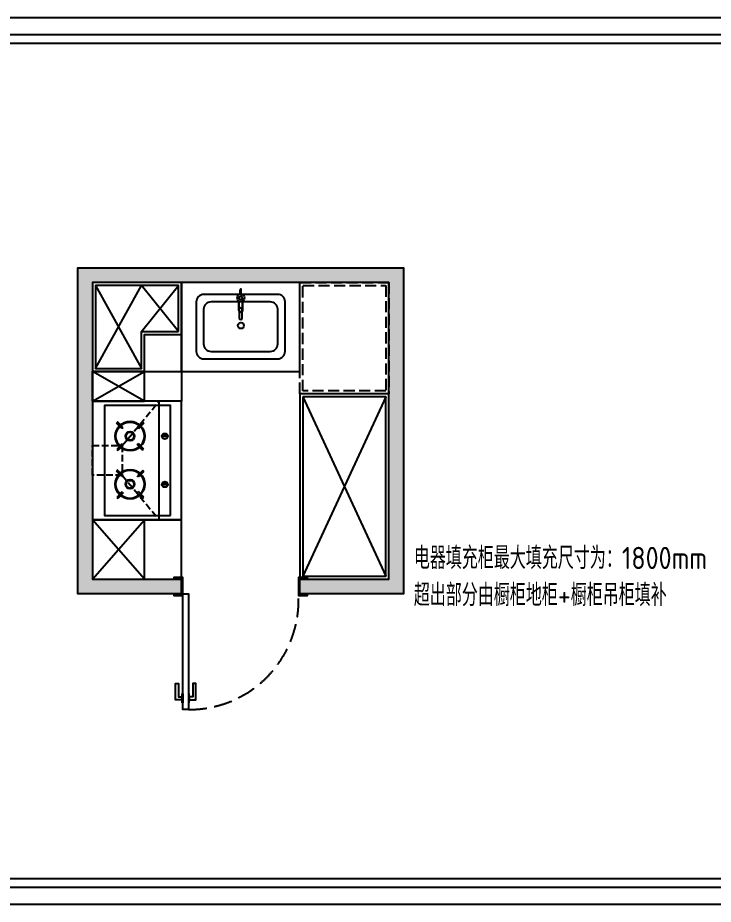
# Model space of a CAD drawing. Extents: x 422240 to 534325, y -8262 to 172635.
# Drawn here: x 464701 to 469395, y 117189 to 123170 of the extents above; entities that cross this region are included whole.
import ezdxf

# ---------------------------------------------------------------- set-up
doc = ezdxf.new("R2010")
doc.units = 0
doc.header["$LTSCALE"] = 1000
doc.header["$MEASUREMENT"] = 0
doc.linetypes.add('DASH', pattern=[0.35, 0.25, -0.1])
doc.layers.add('PM-家具', color=146, linetype='Continuous')
doc.layers.add('WALL', color=255, linetype='Continuous')
doc.styles.get("Standard").update_dxf_attribs({"font": 'gbenor.shx', "bigfont": 'gbcbig.shx'})

# ---------------------------------------------------------------- blocks, each defined once
blk = doc.blocks.new('厨房摆放方案图框')
at = {"color": 251}
for p, q in [((25027, 17757), (372, 17757)), ((372, 493), (25027, 493))]:
    blk.add_line(p, q, dxfattribs=at)
for p, q in [((24853, 17583), (546, 17583)), ((546, 667), (24853, 667))]:
    blk.add_line(p, q)
blk.add_lwpolyline([(-25, 145), (25375, 145), (25375, 18105), (-25, 18105)], close=True)
blk = doc.blocks.new('A$C3DAD4827')
for p, q in [((381.3, 219), (381.3, 249.7)), ((387.3, 219), (387.3, 249.7))]:
    blk.add_line(p, q)
at = {"color": 0, "linetype": 'Continuous'}
blk.add_lwpolyline([(370.4, 217.1), (133.7, 217.1, 0.414214), (83.7, 167.1), (83.7, -167.1, 0.414214), (133.7, -217.1), (633.7, -217.1, 0.414214), (683.7, -167.1), (683.7, 168.1, 0.428159), (633.7, 217.1), (370.4, 217.1)], format="xyb", dxfattribs=at)
blk.add_lwpolyline([(183.7, -167.1), (583.7, -167.1, 0.414214), (633.7, -117.1), (633.7, 117.1, 0.414214), (583.7, 167.1), (183.7, 167.1, 0.414214), (133.7, 117.1), (133.7, -117.1, 0.414214)], format="xyb", close=True)
for points in [[(369.3, 174), (369.3, 112.6, 1), (399.3, 112.6)], [(372.3, 172.1), (372.3, 112.6, 1), (396.3, 112.6)]]:
    blk.add_lwpolyline(points, format="xyb")
at = {"color": 251}
for points in [[(374.3, 105.9), (374.3, 130.5)], [(394.3, 105.9), (394.3, 130.5)], [(394.3, 57.7), (394.3, 101.4)]]:
    blk.add_lwpolyline(points, dxfattribs=at)
for points in [[(396.3, 112.6), (396.3, 172.1)], [(399.3, 112.6), (399.3, 174)]]:
    blk.add_lwpolyline(points)
blk.add_lwpolyline([(374.3, 101.4), (374.3, 57.7, 1), (394.3, 57.7)], format="xyb", dxfattribs=at)
blk.add_circle((384.3, 194), 25)
for centre, radius in [((384.3, 194), 11.3), ((384.9, 7.5), 20.6)]:
    blk.add_circle(centre, radius, dxfattribs=at)
for centre, radius, start, end in [((384.3, 249.7), 3, 360, 180), ((384.3, 231), 3, 180, 360), ((384.3, 137.1), 12, 180, 360)]:
    blk.add_arc(centre, radius, start, end)
blk = doc.blocks.new('水盆')
at = {"layer": 'PM-家具'}
blk.add_lwpolyline([(16316.5, -54543.5), (17116.5, -54543.5), (17116.5, -53943.5), (16316.5, -53943.5)], close=True, dxfattribs=at)
blk.add_blockref('A$C3DAD4827', (16332.8, -54240.6), dxfattribs=at)
blk = doc.blocks.new('A$C1F4B1202')
at = {"color": 251}
for p, q in [((-212.3, 327.6), (-249.5, 363.3)), ((-109.1, 328.1), (-71.8, 363.9)), ((112.3, 327.6), (75.1, 363.3)), ((215.5, 328.1), (252.7, 363.9)), ((-219, 320.2), (-256.4, 356.1)), ((-102.2, 320.8), (-64.9, 356.7)), ((105.5, 320.2), (68.1, 356.1)), ((222.3, 320.8), (259.6, 356.7)), ((-254.5, 188.3), (-217.3, 224.1)), ((-247.6, 181.1), (-210.2, 217)), ((-73.8, 180.5), (-111.1, 216.5)), ((-66.8, 187.7), (-104, 223.5)), ((70, 188.3), (107.3, 224.1)), ((77, 181.1), (114.3, 217)), ((250.8, 180.5), (213.4, 216.5)), ((257.7, 187.7), (220.5, 223.5)), ((371.9, 78.3), (-371.9, 78.3)), ((-163.2, 18.7), (-163.2, 58.2)), ((-158.2, 18.8), (-158.2, 58.1)), ((161.3, 18.7), (161.3, 58.2)), ((166.3, 18.8), (166.3, 58.1))]:
    blk.add_line(p, q, dxfattribs=at)
at = {"color": 0, "linetype": 'Continuous'}
blk.add_lwpolyline([(-371.9, 0), (371.9, 0), (371.9, 446.5), (-371.9, 446.5)], close=True, dxfattribs=at)
at = {"color": 251}
for centre, radius in [((-160.4, 273.2), 100), ((-160.4, 273.2), 95), ((164.2, 273.2), 100), ((164.2, 273.2), 95), ((-160.4, 273.2), 31.3), ((-160.4, 273.2), 26.3), ((164.2, 273.2), 31.3), ((164.2, 273.2), 26.3), ((-161.2, 38.4), 19.8), ((163.3, 38.4), 19.8)]:
    blk.add_circle(centre, radius, dxfattribs=at)
for centre, radius, start, end in [((-160.4, 273.2), 126.7, 134.67564, 139.19964), ((-160.4, 273.2), 126.7, 41.16386, 45.68755), ((164.2, 273.2), 126.7, 134.67564, 139.19964), ((164.2, 273.2), 126.7, 41.16386, 45.68755), ((-160.4, 273.2), 75.1, 133.6762, 141.30987), ((-160.4, 273.2), 75.1, 39.30452, 46.93668), ((164.2, 273.2), 75.1, 133.6762, 141.30987), ((164.2, 273.2), 75.1, 39.30452, 46.93668), ((-160.4, 273.2), 126.7, 222.04986, 226.57356), ((-160.4, 273.2), 75.1, 220.80073, 228.43289), ((-160.4, 273.2), 75.1, 310.95271, 318.58638), ((-160.4, 273.2), 126.7, 313.06294, 317.58695), ((164.2, 273.2), 126.7, 222.04986, 226.57356), ((164.2, 273.2), 75.1, 220.80073, 228.43289), ((164.2, 273.2), 75.1, 310.95271, 318.58638), ((164.2, 273.2), 126.7, 313.06294, 317.58695)]:
    blk.add_arc(centre, radius, start, end, dxfattribs=at)
blk = doc.blocks.new('灶台')
at = {"layer": 'PM-家具'}
blk.add_lwpolyline([(14600, -54543.5), (15400, -54543.5), (15400, -53943.5), (14600, -53943.5)], close=True, dxfattribs=at)
blk.add_blockref('A$C1F4B1202', (15000, -54470), dxfattribs=at)
blk = doc.blocks.new('door-swing-single1')
at = {"color": 0, "linetype": 'ByBlock'}
for points in [[(10, -10), (10, 110), (-50, 110), (-50, 100), (0, 100)], [(0, 0), (0, 100)], [(0, 0), (-50, 0), (-50, -10), (10, -10)], [(10, 0), (48, 0), (48, -780), (10, -780), (10, -10)]]:
    blk.add_lwpolyline(points, dxfattribs=at)
for points in [[(800, 0), (800, 100), (850, 100), (850, 110), (790, 110), (790, -10), (850, -10), (850, 0)], [(5, -715), (-40, -715), (-40, -605), (-20, -605), (-20, -695), (5, -695)], [(53, -715), (98, -715), (98, -605), (78, -605), (78, -695), (53, -695)], [(5, -735), (5, -675), (10, -675), (10, -735)], [(53, -735), (53, -675), (48, -675), (48, -735)]]:
    blk.add_lwpolyline(points, close=True, dxfattribs=at)
at = {"color": 250, "linetype": 'DASH', "ltscale": 0.5}
blk.add_arc((53.8, -42.6), 737.4, 269.54749, 3.31294, dxfattribs=at)
blk = doc.blocks.new('电气柜-右')
at = {"color": 251}
for p, q in [((474098.8, 126641, 0), (475308.8, 127201)), ((474098.8, 127201, 0), (475308.8, 126641))]:
    blk.add_line(p, q, dxfattribs=at)
at = {"elevation": 0}
blk.add_lwpolyline([(474078.8, 126621), (475328.8, 126621), (475328.8, 127221), (474078.8, 127221)], close=True, dxfattribs=at)
at = {"color": 251, "elevation": 0}
blk.add_lwpolyline([(474098.8, 126641), (475308.8, 126641), (475308.8, 127201), (474098.8, 127201)], close=True, dxfattribs=at)

msp = doc.modelspace()

# ---------------------------------------------------------------- hatches: boundary and pattern name
at = {"layer": 'WALL'}
h = msp.add_hatch(dxfattribs=at)
h.set_pattern_fill('钢筋混凝土', color=251, scale=10, angle=180)
h.set_pattern_definition([(225, (468300.71, 178719.898), (17.67767, -17.67767), []), (230, (468300.71, 178719.9), (-71.72602, 6.275213), [7.5, -82.5]), (175, (468300.71, 178719.9), (13.87513, -75.21921), [6, -66]), (280.4514, (468294.73, 178720.42), (-57.85094, -68.943954), [6.37402, -70.11421]), (226.1842, (468300.71, 178699.9), (-106.7241, 16.5519), [11.25, -123.75]), (276.6356, (468291.82, 178701.28), (-93.46627, -97.41179), [9.56103, -105.1713]), (171.1842, (468300.71, 178699.9), (-93.4662, -97.41186), [9, -99]), (201, (468290.71, 178704.9), (-59.690705, 40.26189), [7.5, -82.5]), (146, (468290.71, 178704.9), (-24.33153, -72.515), [6, -66]), (251.4514, (468285.736, 178708.25), (-84.02226, -32.25305), [6.37402, -70.11421]), (217.5, (468300.71, 178719.898), (-1.215986, -33.289385), [0, -65.2, 0, -67, 0, -66.25]), (187.5, (468300.71, 178719.898), (-26.306954, -39.441171), [0, -38.2, 0, -63.7, 0, -25.25]), (147.5, (468323.01, 178719.898), (-53.382244, 2.255487), [0, -25, 0, -78, 0, -103.5]), (137.5, (468333.01, 178719.9), (-58.318617, -10.0105), [0, -32.5, 0, -51.8, 0, -73.5])])
h.paths.add_polyline_path([(467305.6, 121482.7), (465105.6, 121482.7), (465105.6, 119282.7), (465805.6, 119282.7), (465805.6, 119382.7), (465205.6, 119382.7), (465205.6, 121382.7), (467205.6, 121382.7), (467205.6, 119382.7), (466605.6, 119382.7), (466605.6, 119282.7), (467305.6, 119282.7)])

# ---------------------------------------------------------------- linework, layer by layer
at = {"layer": 'PM-家具', "color": 250}
for p, q in [((465225.6, 121362.7), (465535.6, 120802.7)), ((465225.6, 120802.7), (465535.6, 121362.7)), ((465785.6, 121052.7), (465535.6, 121362.7)), ((465535.6, 121052.7), (465785.6, 121362.7)), ((465205.6, 120582.7), (465555.6, 120782.7)), ((465555.6, 120582.7), (465205.6, 120782.7)), ((465205.6, 119382.7), (465555.6, 119782.7)), ((465555.6, 119382.7), (465205.6, 119782.7))]:
    msp.add_line(p, q, dxfattribs=at)
at = {"layer": 'PM-家具', "color": 251, "linetype": 'DASH', "ltscale": 0.18}
for p, q in [((465405.6, 120282.7), (465655.6, 120582.7)), ((465405.6, 120082.7), (465655.6, 119782.7))]:
    msp.add_line(p, q, dxfattribs=at)
at = {"layer": 'PM-家具'}
msp.add_lwpolyline([(465805.6, 121032.7), (465805.6, 121382.7), (465205.6, 121382.7), (465205.6, 120782.7), (465555.6, 120782.7), (465555.6, 121032.7), (465805.6, 121032.7)], dxfattribs=at)
for points in [[(465205.6, 120782.7), (465805.6, 120782.7), (465805.6, 121382.7), (465205.6, 121382.7)], [(465555.6, 120582.7), (465555.6, 120782.7), (465205.6, 120782.7), (465205.6, 120582.7)], [(465205.6, 120782.7), (465805.6, 120782.7), (465805.6, 120582.7), (465205.6, 120582.7)], [(465805.6, 119382.7), (465805.6, 119782.7), (465205.6, 119782.7), (465205.6, 119382.7)]]:
    msp.add_lwpolyline(points, close=True, dxfattribs=at)
at = {"layer": 'PM-家具', "color": 250}
msp.add_lwpolyline([(465785.6, 121052.7), (465785.6, 121362.7), (465225.6, 121362.7), (465225.6, 120802.7), (465535.6, 120802.7), (465535.6, 121052.7)], close=True, dxfattribs=at)
at = {"layer": 'PM-家具', "color": 251, "linetype": 'DASH', "ltscale": 0.3}
for points in [[(466605.6, 121382.7), (467205.6, 121382.7), (467205.6, 120632.7), (466605.6, 120632.7)], [(466625.6, 121362.7), (467185.6, 121362.7), (467185.6, 120652.7), (466625.6, 120652.7)]]:
    msp.add_lwpolyline(points, close=True, dxfattribs=at)
at = {"layer": 'PM-家具', "color": 251}
for points in [[(465655.6, 119782.7), (465655.6, 120582.7), (465205.6, 120582.7), (465205.6, 119782.7)], [(465555.6, 119382.7), (465555.6, 119782.7), (465205.6, 119782.7), (465205.6, 119382.7)]]:
    msp.add_lwpolyline(points, close=True, dxfattribs=at)
at = {"layer": 'PM-家具', "color": 251, "linetype": 'DASH', "ltscale": 0.18}
msp.add_lwpolyline([(465205.6, 120082.7), (465205.6, 120282.7), (465405.6, 120282.7), (465405.6, 120082.7)], close=True, dxfattribs=at)
at = {"layer": 'WALL'}
msp.add_lwpolyline([(465805.6, 119282.7), (465105.6, 119282.7), (465105.6, 121482.7), (467305.6, 121482.7), (467305.6, 119282.7), (466605.6, 119282.7), (466605.6, 119382.7), (467205.6, 119382.7), (467205.6, 121382.7), (465205.6, 121382.7), (465205.6, 119382.7), (465805.6, 119382.7)], close=True, dxfattribs=at)

# ---------------------------------------------------------------- block references
at = {"xscale": 0.3330153595476334, "yscale": 0.3330153595476334, "zscale": 0.3330153595476334}
msp.add_blockref('厨房摆放方案图框', (462329.7, 117140.4), dxfattribs=at)
at = {"layer": 'PM-家具'}
for name, p in [('水盆', (449489.1, 175326.2)), ('door-swing-single1', (465805.6, 119282.7))]:
    msp.add_blockref(name, p, dxfattribs=at)
for name, p, rotation in [('电气柜-右', (339984.5, 594711.5, 0), 270), ('灶台', (411262.1, 105182.7), 90)]:
    msp.add_blockref(name, p, dxfattribs=dict(at, rotation=rotation))

# ---------------------------------------------------------------- texts
at = {"insert": (467374.2, 119600), "char_height": 150, "attachment_point": 1}
msp.add_mtext_dynamic_manual_height_columns('电器填充柜最大填充尺寸为：1800mm\\P超出部分由橱柜地柜+橱柜吊柜填补', width=1968.847, gutter_width=1750, heights=[0], dxfattribs=at)

doc.saveas('drawing.dxf')
